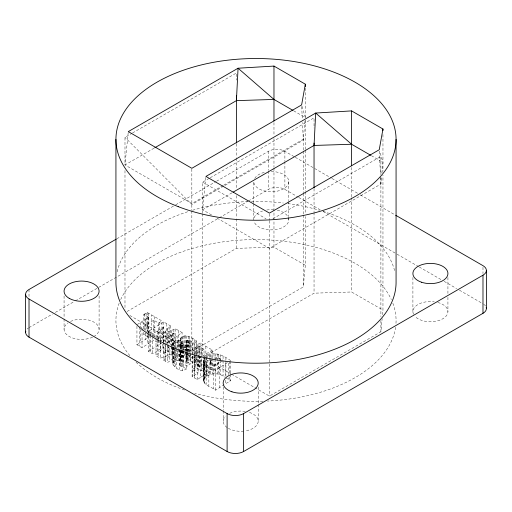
<?xml version="1.0" encoding="UTF-8"?>
<svg xmlns="http://www.w3.org/2000/svg" width="512" height="512" viewBox="0 0 512 512"><rect width="100%" height="100%" fill="white"/><g stroke="black" fill="none" stroke-linecap="round" stroke-linejoin="round"><path stroke-width="0.38" stroke-dasharray="2.56 1.92" d="M187.098 351.482L187.098 346.093C185.12 344.87 182.726 342.874 180.269 343.885L179.693 344.454L180.211 345.894L186.771 348.832L183.405 350.483M186.816 352.109L186.771 368.845L180.211 365.907L179.693 364.467L180.269 363.904C182.726 362.886 185.12 364.89 187.098 366.106L190.381 363.904L190.381 353.126M303.341 138.509L303.27 140.186L224.371 185.734M195.411 355.053L195.411 367.366L201.44 370.848L204.032 369.229L196.787 365.088L196.768 341.043C192.557 337.952 184.813 332.749 180.518 338.304L180.454 339.226L181.344 340.979L181.344 349.453M186.771 368.845L182.733 370.829C173.235 369.389 167.437 358.118 181.344 360.998L180.454 359.238L180.518 358.323C184.813 352.762 192.557 357.965 196.768 361.056L194.022 363.469C192.032 362.086 189.088 358.842 186.49 360.614L186.886 361.907L190.381 363.904M305.037 120.653L303.27 139.232L303.27 150.554M129.811 315.475L191.84 351.29L303.27 286.957L305.331 265.274L305.331 216.563M217.088 218.138L269.472 248.378L380.896 184.051L381.562 177.082M381.933 173.21L382.963 162.368L379.686 151.226M231.565 374.221L269.472 396.109L380.896 331.776L382.15 318.611M382.522 314.739L382.963 310.093L382.963 175.142M128.211 132.397L124.986 164.96L191.84 203.565L222.989 185.581M211.578 214.957L202.618 209.779L205.837 177.216M203.686 380.685L203.686 360.672L204.192 359.034L204.192 379.046C201.984 385.434 212.25 387.008 215.661 390.195L224.064 384.691M222.669 360.864L214.138 366.24C211.661 365.453 208.614 362.758 210.842 360.154M210.125 362.714L210.291 360.96M172.774 345.862C171.437 340.928 177.837 339.091 181.344 340.979M186.362 350.995L186.49 340.602C189.088 338.822 192.032 342.067 194.022 343.456L194.022 363.469M210.291 361.914L211.674 360.339M204.192 379.046C208.819 372.563 218.835 372.275 224.774 377.184M163.616 341.754L163.616 333.286L170.253 325.734L163.706 321.952L148.333 331.309L148.333 332.851M169.133 346.925L163.616 353.299L163.616 342.522M156 338.048L156 335.738L163.584 327.091L163.584 341.722M174.074 347.034L174.074 353.19L160.269 358.221L156 355.757L163.584 347.11L152.659 353.824L148.333 351.328L148.333 333.619M194.022 343.456L196.768 341.043M230.714 360.64C223.654 355.482 213.267 350.112 205.6 357.331L205.6 377.344M163.616 333.286L175.642 328.845L182.086 332.57L167.648 342.464L163.533 340.09L174.074 333.178L174.074 346.266M163.533 342.394L163.533 360.102L167.648 362.477L182.086 352.582L182.086 332.57M163.533 360.102L174.074 353.19M197.312 379.603L197.312 359.59L200.749 357.216L200.749 377.235L197.312 379.603L192.109 376.602L192.16 341.952M215.661 390.195L215.661 370.182L227.36 362.637M158.534 339.219L158.534 323.059L153.741 320.141L142.048 327.686L140.07 326.522M143.763 329.158L143.763 314.528L148.781 317.28L136.941 324.736L136.941 344.749L142.048 347.699L153.741 340.154L158.534 343.072L159.763 342.298M187.098 346.093L190.381 343.885L186.886 341.888L186.362 340.986M136.941 344.749L148.781 337.293L148.781 334.214M143.763 314.528L147.155 312.397L161.946 320.941L161.946 340.954L151.424 334.893L151.424 314.874M212.397 357.856L212.371 350.054L200.09 342.957L196.787 345.075L204.032 349.216L204.032 356.147M196.787 365.088L200.09 362.976L200.09 356.045M152.659 336.122L152.659 333.811L163.584 327.091M158.534 323.059L161.946 320.941M202.586 356.051L212.371 350.054M200.749 377.235L212.371 370.067L200.09 362.976M161.786 343.181L148.333 351.328M214.138 366.24L214.138 365.286L220.045 361.562M145.613 333.408L143.763 334.547L148.781 337.293M204.032 349.216L201.44 350.835L195.411 347.354L192.115 349.402L198.202 352.915L198.202 354.458M195.411 367.366L192.115 369.421L198.202 372.934L192.109 376.602M198.202 352.915L194.157 355.392L194.157 375.405M230.714 374.496L230.714 380.659L225.357 383.872L225.357 379.251M197.312 359.59L192.109 356.589L193.645 355.693M154.054 148.179L124.986 164.96L124.986 137.325L131.904 133.325M132.602 132.928L236.416 72.992L236.416 80.096M202.618 212.973L202.618 182.144L209.536 178.144M210.227 177.747L314.042 117.811L314.042 128.077M116.877 238.765L174.989 205.216M175.68 204.819L215.802 181.651M216.493 181.254L268.378 151.296A11.674 6.739 0 0 1 284.89 151.296L294.586 156.896M223.68 185.184L303.27 139.232L302.464 122.47M223.68 186.131L191.84 204.512L124.986 137.325M202.618 209.779L232.378 192.602M29.018 327.616L52.538 314.035M55.309 312.435L74.675 301.254M75.366 300.858L218.573 218.176M219.264 217.779L247.629 201.402M248.32 201.005L268.378 189.421A11.674 6.739 0 0 1 284.89 189.421L298.048 197.018M272.934 218.746L380.896 156.41L380.896 173.786M127.066 311.488L236.416 248.358L273.971 247.168L305.331 265.274M203.309 357.107L314.042 293.178L351.597 291.987L382.963 310.093M156 335.738L160.269 338.202L174.074 333.178M163.616 353.299L173.882 349.587L173.882 347.277M214.086 358.035L218.15 357.651L222.669 359.91M220.768 358.733L220.768 359.686L218.15 358.605L215.514 358.598L215.514 357.645M210.125 361.76L210.854 363.213L214.138 365.286M225.907 377.862L230.714 380.659M148.333 331.309L152.659 333.811M203.686 360.672C204.717 366.093 211.949 367.034 215.661 370.182M178.707 350.656L182.086 352.582M293.741 110.854L305.331 117.549L305.331 88.16M371.373 155.674L382.963 162.368M295.277 157.299L331.296 178.093M331.987 178.49L357.613 193.286M360.384 194.886L395.014 214.88M298.739 197.421L320.211 209.818M322.982 211.418L396.403 253.805M397.094 254.202L418.566 266.598M419.258 267.002L441.421 279.795M444.192 281.395L456.659 288.595M459.43 290.195L482.982 303.789M202.618 182.144L266.022 218.752M202.618 357.51L230.874 373.824M149.203 333.606L150.867 334.573M175.501 347.264L176.768 348.077M174.374 346.374L172.774 343.552M302.054 106.406L305.331 117.549M379.322 151.334L380.435 174.47M380.589 177.664L380.896 184.051M301.696 106.515L302.31 119.283M482.982 267.251L482.982 273.606M447.93 277.485L447.93 294.163M447.93 297.338L447.93 311.635M412.909 277.485L412.909 311.635M382.963 134.566L382.963 171.149M380.896 176.941L380.896 316.602M380.896 320.595L380.896 331.776M351.597 167.418L351.597 196.96M351.597 197.76L351.597 291.987M314.042 188.57L314.042 211.725M314.042 212.525L314.042 293.178M305.331 119.942L305.331 149.491M305.331 150.285L305.331 191.014M305.331 191.808L305.331 213.37M303.27 151.354L303.27 192.832M303.27 193.626L303.27 214.368M303.27 215.168L303.27 286.957M288.806 181.645L288.806 200.704M288.806 201.498L288.806 216.589M288.806 217.382L288.806 219.763M284.89 151.296L284.89 160.826M284.89 161.626L284.89 189.421M273.971 122.598L273.971 135.373M273.971 138.566L273.971 167.315M273.971 168.115L273.971 247.168M269.472 213.901L269.472 220.166M269.472 220.742L269.472 396.109M268.378 151.296L268.378 170.362M268.378 171.155L268.378 189.421M258.208 387.014L258.208 403.693M258.208 404.493L258.208 421.171M253.792 203.085L253.792 181.645A17.51 10.106 0 0 0 271.808 191.75A17.51 10.106 0 0 0 288.781 181.056A17.51 10.106 0 0 0 269.779 171.571M253.792 203.885L253.792 219.763A17.51 10.106 0 0 1 262.547 211.014M236.416 143.75L236.416 157.325M236.416 158.125L236.416 188.467M236.416 195.654L236.416 218.016M236.416 218.81L236.416 248.358M230.714 361.414L230.714 373.728M229.363 361.421L229.363 373.741M229.363 376.819L229.363 381.44M228.346 363.162L228.346 374.707M228.346 377.786L228.346 379.328M225.907 357.85L225.907 360.16M225.907 360.928L225.907 376.32M225.357 363.853L225.357 376.173M223.194 387.014L223.194 410.048M223.194 410.842L223.194 421.171M223.072 356.147L223.072 360M223.072 360.768L223.072 376.16M220.166 354.688L220.166 359.302M220.166 360.077L220.166 374.701M219.533 367.539L219.533 387.558M219.405 358.054L219.405 359.008M218.758 354.195L218.758 358.816M218.758 361.894L218.758 374.214M218.15 357.651L218.15 358.605M217.222 353.869L217.222 373.882M216.89 357.517L216.89 358.47M215.629 353.715L215.629 358.336M215.629 359.104L215.629 373.734M214.016 353.766L214.016 358.381M214.016 359.155L214.016 373.779M213.555 368.928L213.555 388.941M212.749 364.55L212.749 365.504M212.371 358.522L212.397 374.022M211.098 350.784L211.098 357.715M211.098 358.483L211.098 370.803M210.854 363.213L210.854 364.166M210.784 354.432L210.784 357.51M210.784 358.278L210.784 374.445M210.31 362.522L210.31 363.475M209.242 355.008L209.242 357.318M209.242 358.086L209.242 375.027M208.845 366.246L208.845 386.266M207.84 355.718L207.84 375.731M206.624 356.499L206.624 376.512M206.272 353.722L206.272 356.8M206.272 357.568L206.272 373.734M206.15 364.531L206.15 384.544M205.869 346.323L205.869 356.333M205.869 359.411L205.869 366.342M204.781 358.182L204.781 378.202M204.717 363.315L204.717 383.328M204.032 356.915L204.032 369.229M204.006 362.24L204.006 382.253M203.827 359.866L203.827 379.885M203.75 361.459L203.75 381.472M202.618 213.773L202.618 355.91M201.754 347.872L201.754 355.571M201.754 358.65L201.754 367.891M201.44 350.835L201.44 370.848M200.09 342.957L200.09 355.277M199.731 349.882L199.731 355.27M199.731 356.045L199.731 369.901M199.475 346.56L199.475 355.027M199.475 355.795L199.475 366.573M198.65 346.099L198.65 366.112M198.202 355.226L198.202 372.934M197.83 345.638L197.83 354.874M197.83 355.642L197.856 368.819M196.141 341.562L196.141 361.581M195.411 347.354L195.411 354.285M194.938 350.963L194.938 370.976M194.586 339.52L194.624 378.029M192.621 356.294L192.621 376.307M192.461 338.208L192.461 358.227M191.84 169.082L191.84 210.099M191.84 210.899L191.84 351.29M190.694 341.011L190.694 352.557M190.694 353.325L190.694 361.024M190.381 343.885L190.381 352.352M189.651 336.8L189.651 356.813M189.152 340.269L189.152 351.814M189.152 354.899L189.152 360.288M188.474 340.09L188.486 352.205M188.486 352.973L188.486 362.982M188.224 336.275L188.224 351.674M188.224 354.752L188.224 356.294M187.846 340.045L187.846 360.058M187.29 340.115L187.29 351.667M187.29 352.435L187.29 360.134M187.098 352.25L187.098 366.106M186.886 341.888L186.886 351.13M186.886 354.208L186.886 361.907M186.816 335.949L186.816 351.341M186.49 340.602L186.477 351.437M186.49 352.147L186.477 361.44M186.362 354.074L186.362 360.998M185.472 335.821L185.472 351.219M185.472 351.987L185.472 355.84M185.21 344.858L185.21 351.014M185.21 351.782L185.21 364.87M184.224 335.923L184.224 350.547M184.224 353.626L184.224 355.936M183.667 347.789L183.667 350.099M183.667 350.867L183.667 367.802M183.635 344.058L183.635 350.221M183.635 350.989L183.635 364.077M183.072 336.224L183.072 350.08M183.072 350.848L183.072 356.237M182.733 350.816L182.733 370.829M182.31 343.635L182.31 349.798M182.31 350.566L182.31 363.654M182.029 336.704L182.029 349.786M182.029 350.56L182.029 356.717M181.344 350.221L181.344 360.998M181.203 343.584L181.203 349.741M181.242 350.49L181.242 366.656M181.05 337.446L181.05 349.76M181.05 350.534L181.05 357.459M180.736 340.051L180.736 349.293M180.736 352.371L180.736 360.07M180.518 338.304L180.518 349.082M180.454 351.539L180.454 359.238M180.269 343.885L180.269 348.506M180.269 351.584L180.269 363.904M180.211 345.894L180.211 348.973M180.211 349.741L180.211 365.907M179.898 340.506L179.898 348.973M179.898 349.741L179.898 360.518M179.693 344.454L179.693 349.069M179.68 349.76L179.68 365.158M179.392 349.44L179.392 369.453M178.707 330.643L178.707 349.12M178.598 340.294L178.598 348.768M178.598 349.536L178.598 360.314M177.178 340.307L177.178 348M177.178 351.078L177.178 360.32M177.101 335.859L177.101 348.173M177.101 348.947L177.101 355.872M176.768 348.845L176.768 368.09M175.827 340.589L175.827 347.514M175.827 348.288L175.827 360.602M175.642 328.845L175.642 347.322M175.501 350.342L175.501 367.277M174.605 341.133L174.605 346.522M174.605 349.606L174.605 361.152M174.374 347.917L174.374 366.387M173.882 329.574L173.882 346.509M173.632 341.85L173.632 346.464M173.632 347.238L173.632 361.862M173.498 346.982L173.498 365.453M173.011 342.662L173.011 346.509M173.011 347.283L173.011 362.675M172.87 333.658L172.947 346.029M172.87 349.056L172.947 364.506M172.774 346.63L172.774 363.565M172.282 333.882L172.282 346.195M172.282 346.963L172.282 353.894M171.354 330.438L171.354 345.83M171.354 346.605L171.354 350.451M171.162 335.194L171.162 345.971M171.162 346.746L171.162 355.213M170.253 325.734L170.253 344.979M169.702 340.947L169.702 344.8M169.702 347.878L169.702 360.966M169.133 326.912L169.133 344.614M168.102 331.552L168.102 344.64M168.102 345.408L168.102 351.571M168.058 335.354L168.058 344.589M168.058 345.363L168.058 355.366M167.744 328.627L167.744 344.026M167.648 344.774L167.648 362.477M166.829 323.782L166.829 343.802M165.818 330.944L165.818 343.264M165.818 344.032L165.818 350.963M165.594 345.869L165.594 361.261M164.979 339.213L164.979 342.291M164.979 343.059L164.979 359.226M163.706 321.952L163.706 341.971M162.24 327.84L162.24 340.928M162.24 344.006L162.24 347.859M160.39 330.688L160.39 340.698M160.39 341.466L160.39 350.701M160.269 338.202L160.269 340.512M160.269 341.28L160.269 358.221M159.763 322.278L159.763 339.987M158.534 339.994L158.534 343.072M158.093 336.922L158.093 339.232M158.093 340L158.093 356.934M157.382 330.81L157.382 338.509M157.382 339.277L157.382 350.829M156 338.816L156 355.757M154.266 316.531L154.266 336.544M153.741 320.141L153.741 336.307M152.659 336.89L152.659 353.824M150.496 332.531L150.496 334.842M150.496 335.61L150.496 352.55M149.907 330.432L149.907 334.278M149.907 335.046L149.907 350.445M148.781 317.28L148.781 333.446M148.646 313.274L148.646 333.286M147.974 316.813L147.974 332.979M147.974 333.747L147.974 336.826M147.494 324.013L147.494 332.48M147.494 335.558L147.494 344.026M147.155 312.397L147.155 331.642M146.093 313.094L146.093 331.571M145.274 319.616L145.274 330.394M145.274 333.472L145.274 339.629M144.646 314.003L144.646 330.163M143.763 332.237L143.763 334.547M142.048 328.454L142.048 347.699M140.653 322.509L140.653 326.362M140.653 329.44L140.653 342.528M139.411 326.906L139.411 346.15M124.986 170.554L124.986 309.498M99.091 295.942L99.091 329.299M64.07 295.942L64.07 318.182M64.07 318.976L64.07 329.299M29.018 289.491L29.018 297.434M392.845 303.213A140.07 80.87 0 0 1 395.917 324.25M395.578 327.264A140.07 80.87 0 0 1 267.443 401.069M262.874 401.242A140.07 80.87 0 0 1 194.797 393.21M184.525 390.016A140.07 80.87 0 0 1 135.206 361.408M129.869 355.642A140.07 80.87 0 0 1 119.155 303.213M120.698 299.539A140.07 80.87 0 0 1 256 239.597A140.07 80.87 0 0 1 391.302 299.539M117.126 271.789A140.07 80.87 0 0 1 188.87 211.366M192.557 210.246A140.07 80.87 0 0 1 248.365 201.594M251.418 201.517A140.07 80.87 0 0 1 283.328 203.027M287.808 203.584A140.07 80.87 0 0 1 319.443 210.246M323.13 211.366A140.07 80.87 0 0 1 394.874 271.789M70.56 321.446A17.51 10.106 0 0 1 94.278 322.342A17.51 10.106 0 0 1 94.586 336.064M92.602 337.158A17.51 10.106 0 0 1 69.197 336.448A17.51 10.106 0 0 1 67.974 322.938M249.453 412.416A17.51 10.106 0 0 1 258.061 422.49A17.51 10.106 0 0 1 245.229 430.931M243.744 431.123A17.51 10.106 0 0 1 228.32 428.314M227.091 427.533A17.51 10.106 0 0 1 225.536 416.115M229.677 413.312A17.51 10.106 0 0 1 245.229 411.405M437.824 302.47A17.51 10.106 0 0 1 443.328 318.464A17.51 10.106 0 0 1 415.258 316.691M413.51 314.253A17.51 10.106 0 0 1 434.214 301.766M288.474 217.792A17.51 10.106 0 0 1 275.277 229.613A17.51 10.106 0 0 1 254.387 222.381M266.771 210.003A17.51 10.106 0 0 1 273.587 209.747M277.286 210.266A17.51 10.106 0 0 1 288.211 217.152M254.72 178.394A17.51 10.106 0 0 1 266.042 172M27.162 329.011A11.674 6.739 0 0 1 28.333 328.045M483.667 304.224A11.674 6.739 0 0 1 485.696 306.253"/><path stroke-width="0.77" d="M154.746 147.782L236.416 100.634L238.067 68.224L273.971 66.08L305.331 84.192L305.331 86.573M233.069 192.198L314.042 145.446L315.693 113.043L351.597 110.899L382.963 129.011L382.963 130.598M305.331 84.192L301.619 104.922L191.84 168.301L128.288 131.603L238.067 68.224L273.971 99.437L293.062 110.464M382.963 129.011L379.245 149.741L269.472 213.114L205.92 176.422L315.693 113.043L351.597 144.256L370.688 155.283M116.186 239.168L29.018 289.491A11.674 6.739 0 0 0 29.018 299.021L29.018 337.146L227.11 451.514A11.674 6.739 0 0 0 243.622 451.514L482.982 313.318A11.674 6.739 0 0 0 486.221 307.379M29.018 299.021L227.11 413.581A11.674 6.739 0 0 0 243.622 413.581L482.982 275.194A11.674 6.739 0 0 0 482.982 265.664L395.712 215.277M236.416 100.634L273.971 99.437M314.042 145.446L351.597 144.256M486.4 270.432L486.4 308.557M482.982 275.194L482.982 313.318M396.07 139.386L396.07 282.342A140.07 80.87 0 0 1 256 363.213A140.07 80.87 0 0 1 115.93 282.342L115.93 139.386M351.597 110.899L351.597 165.818M314.042 143.078L314.042 187.77M273.971 66.08L273.971 120.998M243.622 413.581L243.622 451.514M236.416 95.891L236.416 142.95M227.11 413.581L227.11 451.514M25.6 294.259L25.6 332.378M29.018 337.146A11.674 6.739 0 0 1 25.779 331.206M178.182 206.624A140.07 80.87 0 0 0 395.77 144.672A140.07 80.87 0 0 0 194.048 66.854A140.07 80.87 0 0 0 178.182 206.624M421.664 282.266A17.51 10.106 0 0 0 447.93 273.51A17.51 10.106 0 0 0 421.664 264.755A17.51 10.106 0 0 0 421.664 282.266M231.942 391.802A17.51 10.106 0 0 0 258.208 383.046A17.51 10.106 0 0 0 231.942 374.291A17.51 10.106 0 0 0 231.942 391.802M69.197 298.323A17.51 10.106 0 0 0 98.49 293.792A17.51 10.106 0 0 0 77.05 281.414A17.51 10.106 0 0 0 69.197 298.323"/></g></svg>
